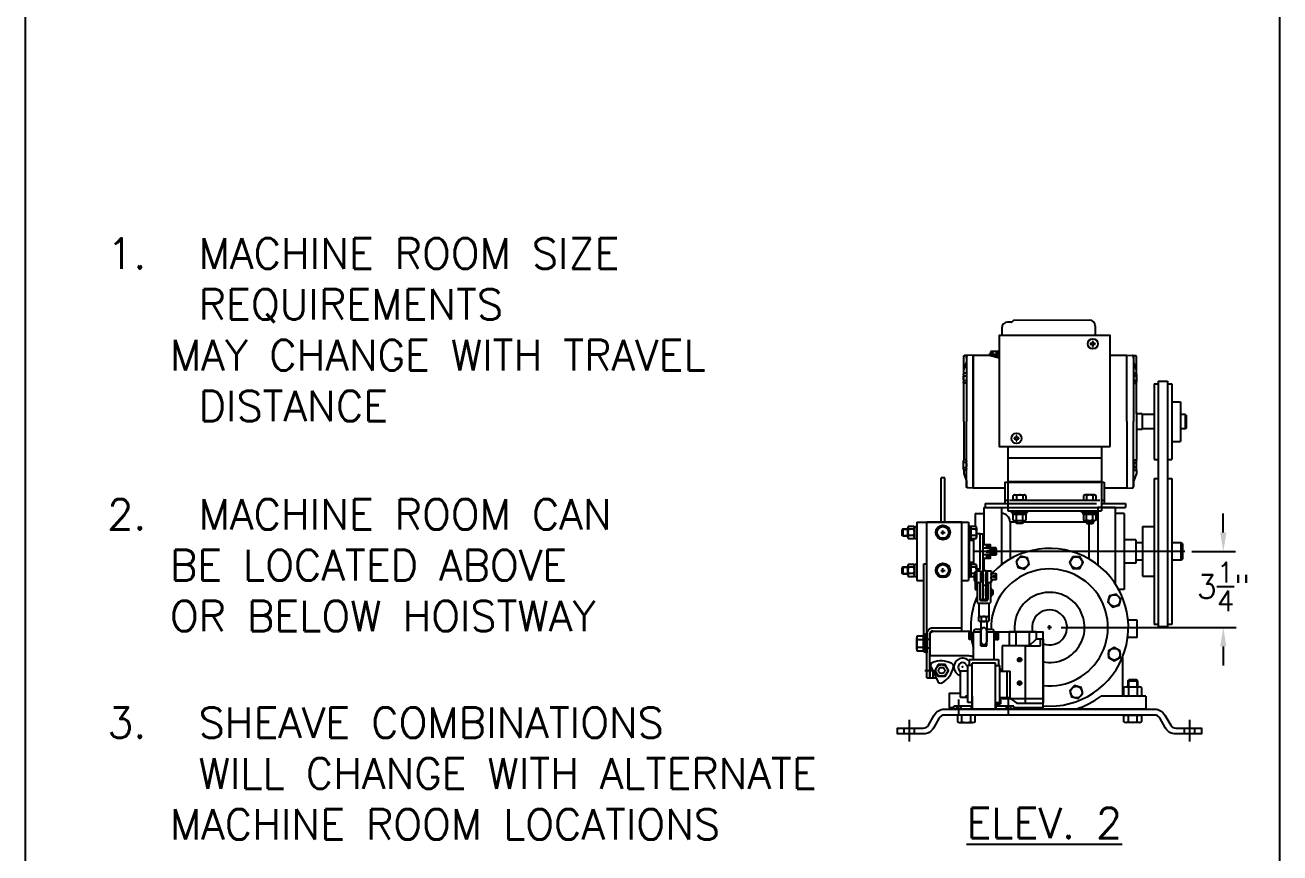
# Model space of a CAD drawing. Header units: inches. Extents: x -93 to 1254, y -1392 to 937.
# Drawn here: x 595.7 to 678, y -1310.8 to -1256.5 of the extents above; entities that cross this region are included whole.
import ezdxf

# ---------------------------------------------------------------- set-up
doc = ezdxf.new("R2010")
doc.units = ezdxf.units.IN
doc.header["$LTSCALE"] = 24
doc.header["$MEASUREMENT"] = 0
for name, pattern in [('AAA00006070$0$HIDDEN2', [0.1875, 0.125, -0.0625]), ('AAA00006397$0$HIDDEN2', [0.1875, 0.125, -0.0625]), ('CENTER', [2, 1.25, -0.25, 0.25, -0.25]), ('HIDDEN', [0.375, 0.25, -0.125]), ('HIDDEN2', [0.1875, 0.125, -0.0625]), ('PHANTOM2', [1.25, 0.625, -0.125, 0.125, -0.125, 0.125, -0.125])]:
    doc.linetypes.add(name, pattern=pattern)
doc.layers.get('0').update_dxf_attribs({"linetype": 'CONTINUOUS'})
for name, color, linetype in [('3-HW', 7, 'CONTINUOUS'), ('BORDER', 5, 'CONTINUOUS'), ('NOTES', 10, 'CONTINUOUS'), ('OBJECT', 1, 'CONTINUOUS'), ('TEXT', 5, 'CONTINUOUS')]:
    doc.layers.add(name, color=color, linetype=linetype)
doc.styles.add('ROMANS', font='romans', dxfattribs={"height": 1.75})
doc.styles.get("Standard").update_dxf_attribs({"font": 'romans.shx'})

# ---------------------------------------------------------------- blocks, each defined once
blk = doc.blocks.new('HEX_NUT_ONE_HALF_INCH_SIDE')
for p, q in [((0, -0.325), (0, 0.325)), ((0.03, 0.216), (0.418, 0.216)), ((0.448, 0.325), (0.448, -0.325)), ((0.03, -0.217), (0.418, -0.217))]:
    blk.add_line(p, q)
for points in [[(0.03, 0.433), (0.418, 0.433)], [(0.418, -0.433), (0.03, -0.433)]]:
    blk.add_lwpolyline(points)
for centre, radius, start, end in [((0.21, 0.325), 0.21, 149.0201, 210.9799), ((0.796, 0), 0.796, 164.2217, 195.7782), ((0.238, 0.325), 0.21, 329.0201, 30.97992), ((-0.348, 0), 0.796, 344.2218, 15.77825), ((0.21, -0.325), 0.21, 149.0201, 210.9799), ((0.238, -0.325), 0.21, 329.0201, 30.97991)]:
    blk.add_arc(centre, radius, start, end)
blk = doc.blocks.new('PHILLIPS_FH_ONE_HALF_INCH_TOP')
for p, q in [((-0.0345, 0.03448), (-0.21201, 0.03448)), ((-0.21201, 0.03448), (-0.21201, -0.03449)), ((-0.0345, 0.212), (-0.0345, 0.03448)), ((0.0345, 0.212), (-0.0345, 0.212)), ((0.0345, 0.03448), (0.0345, 0.212)), ((0.212, 0.03448), (0.0345, 0.03448)), ((0.212, -0.03449), (0.212, 0.03448)), ((-0.21201, -0.03449), (-0.0345, -0.03449)), ((-0.0345, -0.03449), (-0.0345, -0.21201)), ((-0.0345, -0.21201), (0.0345, -0.21201)), ((0.0345, -0.21201), (0.0345, -0.03449)), ((0.0345, -0.03449), (0.212, -0.03449))]:
    blk.add_line(p, q)
blk.add_circle((0, 0), 0.4375)

msp = doc.modelspace()

# ---------------------------------------------------------------- linework, layer by layer
at = {"layer": 'BORDER'}
msp.add_line((677.96139, -1392.25345), (677.96139, -1184.44931), dxfattribs=at)
at = {"layer": 'NOTES'}
msp.add_line((595.65867, -1184.44931), (595.65867, -1371.65193, -7.39296), dxfattribs=at)
at = {"layer": 'OBJECT', "color": 7}
for p, q in [((659.71999, -1276.41258), (659.71999, -1276.90791)), ((660.366, -1276.02942), (660.10315, -1276.02942)), ((660.4933, -1275.91164), (660.38225, -1276.02269)), ((665.46753, -1275.89149), (660.4933, -1275.91164)), ((665.85053, -1276.27449), (665.85053, -1276.90791)), ((659.5468, -1278.31842), (658.86171, -1278.14462)), ((659.53607, -1278.14462), (658.86171, -1278.14462)), ((658.96899, -1277.97909), (658.96899, -1278.14462)), ((658.96899, -1278.14462), (659.52074, -1278.14462)), ((659.45177, -1277.9607), (659.03796, -1277.9607)), ((659.10693, -1277.97909), (659.10693, -1278.14462)), ((659.38281, -1277.97909), (659.38281, -1278.14462)), ((659.52074, -1278.14462), (659.52074, -1277.97909)), ((657.85017, -1278.19526), (657.85017, -1282.55079)), ((657.85017, -1278.19933), (658.03409, -1278.19933)), ((657.85017, -1278.2893), (657.85017, -1278.19933)), ((657.85017, -1282.55079), (657.85017, -1278.2893)), ((658.03409, -1278.19933), (658.85225, -1278.19933)), ((658.86171, -1278.19044), (659.5468, -1278.36424)), ((666.82682, -1278.19933), (667.73874, -1278.19933)), ((667.73874, -1278.19933), (667.92266, -1278.19933)), ((667.92266, -1282.55079), (667.92266, -1278.19526)), ((667.92266, -1278.19526), (668.27838, -1278.20768)), ((667.92266, -1278.2893), (667.92266, -1278.19933)), ((667.92266, -1282.55079), (667.92266, -1278.2893)), ((668.27838, -1278.20768), (668.50667, -1278.21565)), ((668.36712, -1278.29958), (668.36712, -1282.55079)), ((668.36712, -1278.38202), (668.36712, -1278.29958)), ((668.37811, -1278.67322), (668.37267, -1278.65827)), ((668.55104, -1279.14834), (668.37811, -1278.67322)), ((668.55104, -1279.14834), (668.55104, -1278.2616)), ((668.36712, -1279.45705), (668.36712, -1279.95477)), ((668.38705, -1279.3741), (668.54644, -1279.3741)), ((668.54644, -1279.54), (668.38705, -1279.54)), ((668.55104, -1279.38381), (668.55104, -1279.14834)), ((668.56637, -1279.45705), (668.56637, -1279.95477)), ((668.38705, -1279.87182), (668.54644, -1279.87182)), ((668.38705, -1280.03773), (668.54644, -1280.03773)), ((668.55104, -1282.032), (668.55104, -1280.02801)), ((669.71538, -1280.06026), (669.71538, -1285.04133)), ((669.71538, -1280.06026), (669.98485, -1280.06026)), ((669.98485, -1279.90699), (669.98485, -1296.00581)), ((669.98485, -1279.90699), (670.59538, -1279.90699)), ((670.59538, -1279.90699), (670.59538, -1296.00581)), ((670.59538, -1280.06026), (670.86486, -1280.06026)), ((670.86486, -1280.06026), (670.86486, -1285.04133)), ((670.86486, -1281.25763), (671.43959, -1281.25763)), ((671.43959, -1281.25763), (671.43959, -1283.84396)), ((668.55104, -1282.032), (668.55104, -1282.55079)), ((669.71538, -1282.07184), (668.93406, -1282.07184)), ((668.93435, -1282.03889), (668.93435, -1283.06269)), ((671.74674, -1282.07184), (671.43959, -1282.07184)), ((671.80805, -1282.13315), (671.74674, -1282.07184)), ((671.74674, -1282.07184), (671.74674, -1283.02974)), ((671.80805, -1282.13315), (671.80805, -1282.96844)), ((657.85017, -1286.90633), (657.85017, -1282.55079)), ((657.85017, -1282.55079), (657.85017, -1286.81229)), ((667.92266, -1282.55079), (667.92266, -1286.90633)), ((667.92266, -1282.55079), (667.92266, -1286.81229)), ((668.36712, -1286.802), (668.36712, -1282.55079)), ((668.55104, -1282.55079), (668.55104, -1285.07357)), ((669.71538, -1283.02974), (668.93406, -1283.02974)), ((671.74674, -1283.02974), (671.43959, -1283.02974)), ((671.80805, -1282.96844), (671.74674, -1283.02974)), ((670.86486, -1283.84396), (671.43959, -1283.84396)), ((660.12154, -1284.18794), (660.12154, -1288.40087)), ((666.25209, -1284.18794), (666.25209, -1288.40087)), ((668.36712, -1285.64454), (668.36712, -1285.14681)), ((668.38705, -1285.06386), (668.54644, -1285.06386)), ((668.38705, -1285.22977), (668.54644, -1285.22977)), ((668.54644, -1285.56158), (668.38705, -1285.56158)), ((668.56637, -1285.64454), (668.56637, -1285.14681)), ((669.71538, -1285.04133), (669.98485, -1285.04133)), ((670.59538, -1285.04133), (670.86486, -1285.04133)), ((655.75084, -1289.14726), (655.75084, -1286.22567)), ((655.98993, -1286.22567), (655.75084, -1286.22567)), ((655.98993, -1289.14726), (655.98993, -1286.22567)), ((668.55104, -1285.95325), (668.36712, -1286.45855)), ((668.55104, -1285.95325), (668.36712, -1286.45855)), ((668.38705, -1285.72749), (668.54644, -1285.72749)), ((668.55104, -1285.71777), (668.55104, -1285.95325)), ((669.71538, -1286.27357), (669.71538, -1295.85255)), ((669.71538, -1286.27357), (669.98485, -1286.27357)), ((670.59538, -1286.27357), (670.86486, -1286.27357)), ((670.86486, -1286.27357), (670.86486, -1295.85255)), ((657.85017, -1286.81229), (657.85017, -1286.90226)), ((657.85017, -1286.90226), (659.92229, -1286.90226)), ((659.92229, -1286.52405), (660.12154, -1286.52405)), ((659.92229, -1286.52405), (659.92229, -1287.91502)), ((666.25209, -1286.52405), (666.436, -1286.52405)), ((666.436, -1286.52405), (666.436, -1287.91502)), ((666.436, -1286.90226), (667.92266, -1286.90226)), ((667.92266, -1286.81229), (667.92266, -1286.90226)), ((667.92266, -1286.90633), (668.27838, -1286.89391)), ((668.36712, -1286.45855), (668.36712, -1286.802)), ((658.63679, -1287.91502), (660.12154, -1287.91502)), ((658.63679, -1287.91502), (658.63679, -1288.18936)), ((659.92229, -1287.70888), (660.12154, -1287.70888)), ((666.25209, -1287.70888), (666.436, -1287.70888)), ((666.25209, -1287.91502), (667.83262, -1287.91502)), ((667.83262, -1287.91502), (667.83262, -1288.18936)), ((657.96627, -1288.57252), (657.96627, -1289.40302)), ((657.96627, -1288.57252), (658.54101, -1288.57252)), ((658.54101, -1288.18936), (659.69048, -1288.18936)), ((658.54101, -1288.18936), (658.54101, -1290.62062)), ((658.63679, -1288.18936), (660.12154, -1288.18936)), ((659.69048, -1288.18936), (659.69048, -1291.94975)), ((660.12154, -1288.40087), (666.25209, -1288.40087)), ((660.36292, -1288.51582), (660.36292, -1288.40087)), ((660.36292, -1288.51582), (661.41279, -1288.51582)), ((660.45351, -1288.62074), (660.45351, -1288.51582)), ((660.45351, -1288.62074), (661.3222, -1288.62074)), ((661.3222, -1288.62074), (661.3222, -1288.51582)), ((661.41279, -1288.51582), (661.41279, -1288.40087)), ((664.96084, -1288.51582), (664.96084, -1288.40087)), ((666.0107, -1288.51582), (664.96084, -1288.51582)), ((665.05142, -1288.62074), (665.05142, -1288.51582)), ((665.92011, -1288.62074), (665.05142, -1288.62074)), ((665.92011, -1288.62074), (665.92011, -1288.51582)), ((666.0107, -1288.51582), (666.0107, -1288.40087)), ((666.01261, -1288.18936), (666.01261, -1291.94975)), ((667.16209, -1288.18936), (666.01261, -1288.18936)), ((666.25209, -1288.18936), (667.83262, -1288.18936)), ((667.16209, -1288.18936), (667.16209, -1293.18484)), ((667.73683, -1288.57252), (667.16209, -1288.57252)), ((667.73683, -1288.57252), (667.73683, -1293.55359)), ((653.24, -1289.57832), (653.19211, -1289.62621)), ((653.19211, -1290.00937), (653.19211, -1289.62621)), ((653.24, -1289.57832), (653.56121, -1289.57832)), ((653.24, -1289.57832), (653.24, -1290.05727)), ((653.56121, -1290.12887), (653.56121, -1289.50671)), ((653.96162, -1289.61041), (653.58996, -1289.61041)), ((653.99035, -1290.21691), (653.99035, -1289.41867)), ((653.99035, -1289.41867), (654.15766, -1289.41867)), ((653.99035, -1289.50671), (653.99035, -1290.12887)), ((654.15766, -1289.14726), (654.15766, -1292.97886)), ((654.15766, -1289.14726), (657.54479, -1289.14726)), ((654.8052, -1299.34888), (654.8052, -1289.14726)), ((657.10416, -1289.14726), (654.8052, -1289.14726)), ((655.85889, -1289.95573), (655.85889, -1289.67985)), ((655.85889, -1289.95573), (655.85889, -1289.67985)), ((657.10416, -1296.2836), (657.10416, -1289.14726)), ((657.54479, -1289.14726), (657.54479, -1292.97886)), ((657.54479, -1289.33884), (657.57238, -1289.33884)), ((657.54479, -1289.41867), (657.7121, -1289.41867)), ((657.57238, -1289.33884), (657.57238, -1292.78728)), ((657.7121, -1290.21691), (657.7121, -1289.41867)), ((658.02725, -1289.61041), (657.7121, -1289.61041)), ((658.06077, -1289.50672), (658.06077, -1290.12887)), ((660.26522, -1289.14726), (660.26522, -1291.56448)), ((660.64838, -1289.14726), (660.26522, -1289.14726)), ((660.64838, -1289.19363), (660.64838, -1289.04988)), ((660.64838, -1289.19363), (660.69628, -1289.24152)), ((660.64838, -1289.19363), (661.12733, -1289.19363)), ((661.07944, -1289.24152), (660.69628, -1289.24152)), ((661.12733, -1289.19363), (661.07944, -1289.24152)), ((661.12733, -1289.04988), (661.12733, -1289.19363)), ((665.24629, -1289.14726), (661.12733, -1289.14726)), ((665.24629, -1289.04988), (665.24629, -1289.19363)), ((665.24629, -1289.19363), (665.29419, -1289.24152)), ((665.72524, -1289.19363), (665.24629, -1289.19363)), ((665.29419, -1289.24152), (665.67735, -1289.24152)), ((665.43787, -1289.24152), (665.43787, -1291.56448)), ((665.72524, -1289.19363), (665.67735, -1289.24152)), ((665.72524, -1289.19363), (665.72524, -1289.04988)), ((668.94906, -1289.43463), (668.94906, -1292.69149)), ((668.94906, -1289.43463), (669.71538, -1289.43463)), ((653.24, -1290.05727), (653.19211, -1290.00937)), ((653.56121, -1290.05727), (653.24, -1290.05727)), ((653.96162, -1290.02518), (653.58995, -1290.02518)), ((653.99035, -1290.21691), (654.15766, -1290.21691)), ((655.72095, -1289.81779), (655.99683, -1289.81779)), ((655.72095, -1289.81779), (655.99683, -1289.81779)), ((657.54479, -1290.21691), (657.7121, -1290.21691)), ((657.87048, -1290.34464), (657.57238, -1290.34464)), ((658.02725, -1290.02518), (657.7121, -1290.02518)), ((657.87048, -1290.23256), (657.87048, -1291.89356)), ((658.31111, -1289.91358), (658.47127, -1289.91358)), ((658.47127, -1289.91358), (658.47127, -1294.23562)), ((668.50315, -1290.29674), (667.73683, -1290.29674)), ((668.50315, -1290.29674), (668.50315, -1291.82938)), ((668.94906, -1290.48832), (668.50315, -1290.48832)), ((671.49179, -1290.48832), (670.86486, -1290.48832)), ((671.49179, -1290.48832), (671.56842, -1290.56495)), ((671.49179, -1291.6378), (671.49179, -1290.48832)), ((658.97416, -1290.84184), (658.47127, -1290.84184)), ((658.97416, -1291.28428), (658.47127, -1291.28428)), ((658.77473, -1291.13203), (658.77473, -1290.99409)), ((658.8207, -1291.13203), (658.8207, -1290.99409)), ((658.86668, -1291.13203), (658.86668, -1290.99409)), ((658.91266, -1291.13203), (658.91266, -1290.99409)), ((658.95864, -1291.13203), (658.95864, -1290.99409)), ((659.32647, -1290.82359), (658.97416, -1290.82359)), ((659.32647, -1291.30253), (658.97416, -1291.30253)), ((659.00462, -1291.25655), (659.00462, -1290.86956)), ((659.0506, -1291.30253), (659.0506, -1290.82359)), ((659.09658, -1291.25655), (659.09658, -1290.86956)), ((659.14256, -1291.30253), (659.14256, -1290.82359)), ((659.18854, -1291.25655), (659.18854, -1290.86956)), ((659.23451, -1291.30253), (659.23451, -1290.82359)), ((659.28049, -1291.25655), (659.28049, -1290.86956)), ((659.32647, -1291.30253), (659.32647, -1290.82359)), ((659.37245, -1290.86956), (659.32647, -1290.82359)), ((659.37245, -1291.25655), (659.32647, -1291.30253)), ((659.37245, -1291.25655), (659.37245, -1290.86956)), ((671.56842, -1290.56495), (671.56842, -1291.56117)), ((653.24, -1292.06885), (653.19211, -1292.11675)), ((653.19211, -1292.49991), (653.19211, -1292.11675)), ((653.24, -1292.06885), (653.56121, -1292.06885)), ((653.24, -1292.06885), (653.24, -1292.5478)), ((653.56121, -1292.6194), (653.56121, -1291.99725)), ((653.96162, -1292.10094), (653.58996, -1292.10094)), ((653.99035, -1292.70745), (653.99035, -1291.9092)), ((653.99035, -1291.9092), (654.15766, -1291.9092)), ((653.99035, -1291.99725), (653.99035, -1292.6194)), ((654.61362, -1291.87727), (654.8052, -1291.87727)), ((654.61362, -1296.60009), (654.61362, -1291.87727)), ((657.54479, -1291.9092), (657.7121, -1291.9092)), ((657.87048, -1291.78148), (657.57238, -1291.78148)), ((657.7121, -1292.70745), (657.7121, -1291.9092)), ((658.02725, -1292.10094), (657.7121, -1292.10094)), ((658.06077, -1291.99725), (658.06077, -1292.6194)), ((658.54101, -1291.50549), (658.54101, -1292.30833)), ((668.50315, -1291.82938), (667.73683, -1291.82938)), ((668.94906, -1291.6378), (668.50315, -1291.6378)), ((671.49179, -1291.6378), (670.86486, -1291.6378)), ((671.49179, -1291.6378), (671.56842, -1291.56117)), ((653.24, -1292.5478), (653.19211, -1292.49991)), ((653.56121, -1292.5478), (653.24, -1292.5478)), ((653.96162, -1292.51571), (653.58995, -1292.51571)), ((653.99035, -1292.70745), (654.15766, -1292.70745)), ((655.72095, -1292.30833), (655.99683, -1292.30833)), ((655.85889, -1292.44626), (655.85889, -1292.17039)), ((657.54479, -1292.70745), (657.7121, -1292.70745)), ((657.54479, -1292.78728), (657.57238, -1292.78728)), ((657.91178, -1292.51571), (657.7121, -1292.51571)), ((658.06505, -1292.3318), (658.32847, -1292.3318)), ((658.06505, -1292.3318), (658.06505, -1293.09811)), ((658.32847, -1292.3318), (658.32847, -1293.09811)), ((658.68277, -1293.03614), (658.68277, -1292.53841)), ((658.70576, -1292.95318), (658.75952, -1292.95318)), ((658.75952, -1292.3318), (658.75952, -1293.09811)), ((658.75952, -1292.3318), (659.02294, -1292.3318)), ((659.02294, -1292.3318), (659.02294, -1293.09811)), ((659.02608, -1292.53841), (659.02608, -1293.03614)), ((659.08413, -1292.90653), (659.08413, -1292.97886)), ((659.08413, -1292.97886), (659.13777, -1292.92521)), ((659.13777, -1292.90653), (659.13777, -1292.92521)), ((659.33714, -1292.52337), (659.33714, -1292.90653)), ((668.94906, -1292.69149), (669.71538, -1292.69149)), ((654.15766, -1292.97886), (654.61362, -1292.97886)), ((657.10416, -1292.97886), (657.54479, -1292.97886)), ((657.96627, -1293.00232), (657.96627, -1293.55359)), ((657.96627, -1293.55359), (658.10404, -1293.55359)), ((658.06505, -1293.09811), (658.32847, -1293.09811)), ((658.10404, -1293.09811), (658.10404, -1294.40485)), ((658.28947, -1293.09811), (658.28947, -1294.22163)), ((658.47127, -1293.26622), (658.68277, -1293.26622)), ((658.68277, -1293.99404), (658.68277, -1293.49631)), ((658.70576, -1293.57927), (658.79852, -1293.57927)), ((658.75952, -1293.09811), (659.02294, -1293.09811)), ((658.79852, -1293.09811), (658.79852, -1294.22163)), ((658.98395, -1293.09811), (658.98395, -1294.40485)), ((658.98395, -1293.57927), (659.0031, -1293.57927)), ((659.02608, -1292.97886), (659.08413, -1292.97886)), ((659.02608, -1293.49631), (659.02608, -1293.99404)), ((659.02608, -1293.55359), (659.08413, -1293.55359)), ((659.08413, -1293.55359), (659.13777, -1293.60724)), ((659.08413, -1293.55359), (659.08413, -1293.93675)), ((659.13777, -1293.60724), (659.13777, -1293.88311)), ((667.73683, -1293.55359), (667.38515, -1293.55359)), ((658.15768, -1294.45849), (658.93031, -1294.45849)), ((658.20873, -1294.45849), (658.20873, -1295.32043)), ((658.47127, -1294.23562), (658.31111, -1294.23562)), ((658.34311, -1294.27527), (658.74488, -1294.27527)), ((658.70576, -1293.91108), (658.79852, -1293.91108)), ((658.87926, -1294.45849), (658.87926, -1295.32043)), ((658.98395, -1293.91108), (659.00309, -1293.91108)), ((659.02608, -1293.93675), (659.08413, -1293.93675)), ((659.08413, -1293.93675), (659.13777, -1293.88311)), ((658.20873, -1295.32043), (658.87926, -1295.32043)), ((658.06206, -1296.15908), (658.33745, -1296.15908)), ((658.33745, -1297.25491), (658.33745, -1296.15908)), ((658.35242, -1295.65321), (658.35242, -1296.98303)), ((658.73558, -1295.65321), (658.73558, -1296.98303)), ((658.74456, -1297.25491), (658.74456, -1296.15908)), ((658.74456, -1296.15908), (659.01995, -1296.15908)), ((662.98948, -1296.04413), (662.71361, -1296.04413)), ((662.85155, -1296.18207), (662.85155, -1295.90619)), ((668.59894, -1295.56518), (668.00198, -1295.56518)), ((668.59894, -1296.71466), (668.59894, -1295.56518)), ((669.98485, -1295.85255), (669.71538, -1295.85255)), ((670.59538, -1296.00581), (669.98485, -1296.00581)), ((670.86486, -1295.85255), (670.59538, -1295.85255)), ((654.13774, -1297.47111), (654.13774, -1296.72452)), ((654.17797, -1296.84896), (654.55615, -1296.84896)), ((654.55615, -1297.17046), (654.70941, -1297.00955)), ((654.55615, -1297.24813), (654.70941, -1297.08722)), ((654.79064, -1296.81045), (654.99678, -1296.81045)), ((654.79064, -1296.81045), (654.99678, -1296.81045)), ((654.99678, -1296.47518), (655.18836, -1296.2836)), ((654.99678, -1299.34888), (654.99678, -1296.42729)), ((654.99678, -1296.47518), (654.99678, -1297.91203)), ((655.18836, -1296.2836), (657.68444, -1296.2836)), ((655.18836, -1296.2836), (657.10416, -1296.2836)), ((657.61059, -1296.38897), (657.61059, -1296.84876)), ((657.72186, -1296.38897), (657.72186, -1296.84876)), ((657.78633, -1296.38897), (657.78633, -1296.84876)), ((657.87048, -1298.15151), (657.87048, -1296.35066)), ((659.21153, -1298.15151), (659.21153, -1296.35066)), ((659.30166, -1296.38897), (659.30166, -1296.84876)), ((659.36613, -1296.38897), (659.36613, -1296.84876)), ((659.4774, -1296.38897), (659.4774, -1296.84876)), ((660.19457, -1296.34223), (660.19457, -1297.24648)), ((661.9643, -1296.34223), (660.19457, -1296.34223)), ((660.637, -1296.34223), (660.637, -1297.24648)), ((661.52187, -1296.34223), (661.52187, -1297.24648)), ((661.52187, -1297.24648), (661.9643, -1296.82118)), ((661.9643, -1296.34223), (661.9643, -1296.82118)), ((662.44348, -1296.82118), (661.9643, -1296.82118)), ((662.26215, -1297.24648), (662.26215, -1296.82118)), ((662.44348, -1296.82118), (662.44348, -1301.01294)), ((668.59894, -1296.71466), (667.98055, -1296.71466)), ((654.17797, -1297.34668), (654.55615, -1297.34668)), ((654.61362, -1297.62466), (654.61362, -1297.59554)), ((654.61362, -1297.62466), (654.70941, -1297.62466)), ((654.79064, -1297.38519), (654.99678, -1297.38519)), ((654.79064, -1297.38519), (654.99678, -1297.38519)), ((657.55272, -1297.91203), (654.99678, -1297.91203)), ((658.33745, -1297.25491), (658.74456, -1297.25491)), ((659.73838, -1297.24648), (659.73838, -1298.91782)), ((661.52187, -1297.24648), (659.73838, -1297.24648)), ((661.25657, -1297.24648), (661.25657, -1301.01294)), ((661.25657, -1297.24648), (662.26215, -1297.24648)), ((657.39192, -1298.48662), (657.48732, -1298.63599)), ((657.77469, -1298.53466), (657.48732, -1298.53466)), ((657.48732, -1300.9773), (657.48732, -1298.53466)), ((657.58311, -1298.15151), (657.58311, -1298.53466)), ((657.58311, -1298.15151), (659.4989, -1298.15151)), ((657.77469, -1301.40836), (657.77469, -1298.38906)), ((659.30732, -1298.38906), (657.77469, -1298.38906)), ((659.30732, -1301.40836), (659.30732, -1298.38906)), ((659.30732, -1298.53466), (659.59469, -1298.53466)), ((659.4989, -1298.15151), (659.4989, -1298.53466)), ((659.59469, -1300.9773), (659.59469, -1298.53466)), ((660.74992, -1298.16607), (661.02579, -1298.16607)), ((660.88786, -1298.304), (660.88786, -1298.02813)), ((667.63365, -1298.01587), (667.63365, -1300.54625)), ((654.66399, -1298.86993), (655.12942, -1298.86993)), ((654.8052, -1299.34888), (654.99678, -1299.34888)), ((656.88569, -1298.75474), (657.00837, -1299.04029)), ((657.00837, -1300.64204), (657.00837, -1298.91782)), ((657.48732, -1298.91782), (657.00837, -1298.91782)), ((659.64259, -1298.86245), (659.59469, -1298.86245)), ((659.59469, -1298.91782), (660.26522, -1298.91782)), ((659.64259, -1298.80977), (659.64259, -1298.91782)), ((659.73838, -1298.80977), (659.64259, -1298.80977)), ((660.07364, -1300.64204), (660.07364, -1298.91782)), ((660.26522, -1300.64204), (660.26522, -1298.91782)), ((667.9763, -1299.55962), (668.04335, -1299.49256)), ((667.9763, -1299.55962), (668.64683, -1299.55962)), ((667.9763, -1299.55962), (667.9763, -1299.94546)), ((668.57978, -1299.49256), (668.04335, -1299.49256)), ((668.64683, -1299.55962), (668.57978, -1299.49256)), ((668.64683, -1299.94546), (668.64683, -1299.55962)), ((660.74992, -1299.6987), (661.02579, -1299.6987)), ((660.88786, -1299.83664), (660.88786, -1299.56077)), ((656.91258, -1301.82397), (656.91258, -1300.77852)), ((657.48732, -1300.64204), (657.00837, -1300.64204)), ((657.77469, -1300.9773), (657.48732, -1300.9773)), ((659.30732, -1300.9773), (659.59469, -1300.9773)), ((659.30732, -1301.06083), (659.64259, -1301.06083)), ((659.59469, -1300.64204), (660.26522, -1300.64204)), ((659.64259, -1300.64204), (659.64259, -1301.06083)), ((659.73838, -1300.64204), (659.73838, -1300.72557)), ((662.44348, -1300.72557), (659.73838, -1300.72557)), ((660.16943, -1301.82397), (660.16943, -1300.77852)), ((660.31312, -1300.72557), (660.69628, -1301.01294)), ((660.69628, -1301.01294), (662.44348, -1301.01294)), ((669.17367, -1300.54625), (666.23958, -1300.54625)), ((669.17367, -1300.54625), (669.17367, -1301.40836)), ((656.52942, -1301.32713), (656.52942, -1301.40836)), ((669.17367, -1301.40836), (656.52942, -1301.40836)), ((657.77469, -1301.21678), (656.57731, -1301.21678)), ((656.57731, -1301.40836), (656.57731, -1301.21678)), ((660.5047, -1301.40836), (656.57731, -1301.40836)), ((656.76889, -1301.40836), (656.76889, -1301.21678)), ((657.05626, -1301.40836), (657.05626, -1301.21678)), ((657.10119, -1302.23273), (657.10119, -1301.79152)), ((657.68187, -1302.23273), (657.68187, -1301.79152)), ((657.72679, -1301.40836), (657.72679, -1301.21678)), ((660.5047, -1301.21678), (659.30732, -1301.21678)), ((659.35522, -1301.40836), (659.35522, -1301.21678)), ((660.02575, -1301.40836), (660.02575, -1301.21678)), ((660.31312, -1301.40836), (660.31312, -1301.21678)), ((660.5047, -1301.40836), (660.5047, -1301.21678)), ((668.02123, -1302.23273), (668.02123, -1301.79152)), ((668.60191, -1302.23273), (668.60191, -1301.79152)), ((653.65572, -1303.52638), (653.65572, -1302.1019)), ((656.95602, -1302.27966), (657.82704, -1302.27966)), ((668.74707, -1302.27966), (667.87606, -1302.27966)), ((672.04737, -1303.52638), (672.04737, -1302.1019))]:
    msp.add_line(p, q, dxfattribs=at)
at = {"layer": 'OBJECT', "color": 7, "linetype": 'Continuous'}
for p, q in [((658.86171, -1278.19044), (658.86171, -1278.14462)), ((668.93435, -1282.03889), (668.55886, -1282.03889)), ((668.93435, -1283.06269), (668.55886, -1283.06269))]:
    msp.add_line(p, q, dxfattribs=at)
at = {"layer": 'OBJECT', "color": 7, "extrusion": (0, 0, -1)}
for p, q in [((657.22179, -1279.14834), (657.22179, -1278.2616)), ((657.22179, -1279.14834), (657.39472, -1278.67322)), ((657.49445, -1278.20768), (657.26616, -1278.21565)), ((657.39472, -1278.67322), (657.40016, -1278.65827)), ((657.4057, -1278.29958), (657.4057, -1282.55079)), ((657.4057, -1278.38202), (657.4057, -1278.29958)), ((657.85017, -1278.19526), (657.49445, -1278.20768)), ((657.20646, -1279.45705), (657.20646, -1279.95477)), ((657.22179, -1279.38381), (657.22179, -1279.14834)), ((657.38578, -1279.3741), (657.22639, -1279.3741)), ((657.22639, -1279.54), (657.38578, -1279.54)), ((657.4057, -1279.45705), (657.4057, -1279.95477)), ((657.22179, -1282.55079), (657.22179, -1280.02801)), ((657.38578, -1279.87182), (657.22639, -1279.87182)), ((657.38578, -1280.03773), (657.22639, -1280.03773)), ((657.22179, -1282.55079), (657.22179, -1285.07357)), ((657.4057, -1286.802), (657.4057, -1282.55079)), ((657.20646, -1285.64454), (657.20646, -1285.14681)), ((657.38578, -1285.06386), (657.22639, -1285.06386)), ((657.38578, -1285.22977), (657.22639, -1285.22977)), ((657.22639, -1285.56158), (657.38578, -1285.56158)), ((657.4057, -1285.64454), (657.4057, -1285.14681)), ((657.22179, -1285.71777), (657.22179, -1285.95325)), ((657.22179, -1285.95325), (657.4057, -1286.45855)), ((657.22179, -1285.95325), (657.4057, -1286.45855)), ((657.38578, -1285.72749), (657.22639, -1285.72749)), ((657.4057, -1286.45855), (657.4057, -1286.802)), ((657.85017, -1286.90633), (657.49445, -1286.89391))]:
    msp.add_line(p, q, dxfattribs=at)
at = {"layer": 'OBJECT', "color": 7, "linetype": 'PHANTOM2'}
for p, q in [((660.12154, -1284.92373), (666.25209, -1284.92373)), ((660.12154, -1286.47988), (666.25209, -1286.47988))]:
    msp.add_line(p, q, dxfattribs=at)
at = {"layer": 'OBJECT', "color": 7, "linetype": 'AAA00006070$0$HIDDEN2', "extrusion": (0, 0, -1)}
msp.add_line((657.4057, -1286.45855), (657.4057, -1286.802), dxfattribs=at)
at = {"layer": 'OBJECT', "color": 7, "linetype": 'HIDDEN'}
for p, q in [((660.20673, -1286.52405), (666.16745, -1286.52405)), ((659.92229, -1287.91502), (666.436, -1287.91502)), ((660.22182, -1287.70888), (666.15236, -1287.70888)), ((660.12154, -1288.18936), (666.25209, -1288.18936)), ((653.56121, -1289.62621), (653.24, -1289.62621)), ((660.69628, -1289.04988), (660.69628, -1289.19363)), ((661.07944, -1289.19363), (661.07944, -1289.04988)), ((665.29419, -1289.19363), (665.29419, -1289.04988)), ((665.67735, -1289.04988), (665.67735, -1289.19363)), ((653.24, -1290.00937), (653.56121, -1290.00937)), ((653.56121, -1292.11675), (653.24, -1292.11675)), ((653.24, -1292.49991), (653.56121, -1292.49991)), ((668.04335, -1299.94546), (668.04335, -1299.55962)), ((668.57978, -1299.55962), (668.57978, -1299.94546)), ((653.32046, -1303.03679), (653.32046, -1302.65363)), ((653.99099, -1303.03679), (653.99099, -1302.65363)), ((671.7121, -1303.03679), (671.7121, -1302.65363)), ((672.38263, -1303.03679), (672.38263, -1302.65363))]:
    msp.add_line(p, q, dxfattribs=at)
at = {"layer": 'OBJECT', "color": 7, "linetype": 'AAA00006397$0$HIDDEN2'}
msp.add_line((668.36712, -1286.45855), (668.36712, -1286.802), dxfattribs=at)
at = {"layer": 'OBJECT', "color": 7, "linetype": 'HIDDEN2'}
for p, q in [((660.57678, -1287.36021), (661.19893, -1287.36021)), ((660.68047, -1287.39373), (660.68047, -1287.70888)), ((661.09524, -1287.39373), (661.09524, -1287.70888)), ((665.79684, -1287.36021), (665.17469, -1287.36021)), ((665.27838, -1287.39373), (665.27838, -1287.70888)), ((665.69315, -1287.39373), (665.69315, -1287.70888)), ((657.10416, -1296.09202), (655.18836, -1296.09202)), ((657.87048, -1296.3315), (658.33745, -1296.3315)), ((658.74456, -1296.3315), (659.21153, -1296.3315)), ((655.20292, -1298.9085), (655.20292, -1299.34888)), ((657.77469, -1300.54625), (657.77469, -1301.40836))]:
    msp.add_line(p, q, dxfattribs=at)
at = {"layer": 'OBJECT', "color": 7}
for points in [[(666.82682, -1284.18794), (666.82682, -1276.90791), (659.5468, -1276.90791), (659.5468, -1284.18794)], [(655.63767, -1289.43463), (655.41646, -1289.81779), (655.63767, -1290.20095), (656.08011, -1290.20095), (656.30132, -1289.81779), (656.08011, -1289.43463)], [(658.74044, -1290.99409), (658.97416, -1290.99409), (658.97416, -1290.76572), (658.74044, -1290.76572), (658.74044, -1290.69675), (658.97416, -1290.69675), (658.97416, -1290.62062), (658.47127, -1290.62062), (658.47127, -1291.50549), (658.97416, -1291.50549), (658.97416, -1291.42937), (658.74044, -1291.42937), (658.74044, -1291.3604), (658.97416, -1291.3604), (658.97416, -1291.13203), (658.74044, -1291.13203)], [(655.63767, -1291.92517), (655.41646, -1292.30833), (655.63767, -1292.69149), (656.08011, -1292.69149), (656.30132, -1292.30833), (656.08011, -1291.92517)], [(660.66464, -1291.6817), (660.77915, -1292.10906), (661.20651, -1292.22357), (661.51936, -1291.91072), (661.40485, -1291.48337), (660.97749, -1291.36885)], [(664.38987, -1291.41305), (664.16866, -1291.79621), (664.38987, -1292.17937), (664.83231, -1292.17937), (665.05353, -1291.79621), (664.83231, -1291.41305)], [(658.47127, -1292.30833), (658.68277, -1292.30833), (658.68277, -1294.22412), (658.47127, -1294.22412)], [(667.21397, -1293.85723), (666.78661, -1293.97174), (666.6721, -1294.3991), (666.98495, -1294.71194), (667.41231, -1294.59743), (667.52682, -1294.17007)], [(654.70941, -1297.59554), (654.70941, -1296.60009), (654.55615, -1296.60009), (654.55615, -1297.59554)], [(654.70941, -1297.72045), (654.70941, -1296.47518), (654.8052, -1296.47518), (654.8052, -1297.72045)], [(667.48262, -1297.58246), (667.09946, -1297.36124), (666.7163, -1297.58246), (666.7163, -1298.02489), (667.09946, -1298.24611), (667.48262, -1298.02489)], [(655.55644, -1298.48677), (655.33523, -1298.86993), (655.55644, -1299.25309), (655.99888, -1299.25309), (656.22009, -1298.86993), (655.99888, -1298.48677)], [(665.03845, -1300.40656), (664.92394, -1299.9792), (664.49658, -1299.86469), (664.18373, -1300.17753), (664.29824, -1300.60489), (664.7256, -1300.7194)]]:
    msp.add_lwpolyline(points, close=True, dxfattribs=at)
at = {"layer": 'OBJECT', "color": 7, "linetype": 'HIDDEN2'}
for points in [[(661.30263, -1287.39373), (661.30263, -1287.70888), (660.47309, -1287.70888), (660.47309, -1287.39373)], [(665.071, -1287.39373), (665.071, -1287.70888), (665.90054, -1287.70888), (665.90054, -1287.39373)]]:
    msp.add_lwpolyline(points, dxfattribs=at)
at = {"layer": 'OBJECT', "color": 7}
for points in [[(653.58995, -1289.40302), (653.96162, -1289.40302)], [(658.02725, -1290.23256), (657.7121, -1290.23256), (657.7121, -1289.40302), (658.02725, -1289.40302)], [(653.96162, -1290.23256), (653.58995, -1290.23256)], [(658.06077, -1292.21254), (658.31111, -1292.21254), (658.31111, -1289.91358), (658.06077, -1289.91358)], [(653.58995, -1291.89356), (653.96162, -1291.89356)], [(657.91178, -1292.72309), (657.7121, -1292.72309), (657.7121, -1291.89356), (658.02725, -1291.89356)], [(653.96162, -1292.72309), (653.58995, -1292.72309)], [(658.47127, -1292.52337), (658.32847, -1292.52337)], [(658.32847, -1292.90653), (658.47127, -1292.90653)], [(658.75952, -1292.52337), (658.68277, -1292.52337)], [(658.68277, -1292.90653), (658.75952, -1292.90653)], [(658.70576, -1292.45546), (658.75952, -1292.45546)], [(659.02294, -1292.90653), (659.33714, -1292.90653), (659.36779, -1292.87588), (659.36779, -1292.55403), (659.33714, -1292.52337), (659.02294, -1292.52337)], [(658.79852, -1293.11909), (658.70576, -1293.11909)], [(658.70576, -1293.41336), (658.79852, -1293.41336)], [(659.0031, -1293.11909), (658.98395, -1293.11909)], [(658.98395, -1293.41336), (659.0031, -1293.41336)], [(658.79852, -1294.07699), (658.70576, -1294.07699)], [(659.0031, -1294.07699), (658.98395, -1294.07699)], [(654.17797, -1296.60009), (654.55615, -1296.60009), (654.55615, -1297.59554), (654.17797, -1297.59554)], [(657.72186, -1296.84876), (657.61059, -1296.84876), (657.57993, -1296.81811), (657.57993, -1296.41963), (657.61059, -1296.38897), (657.72186, -1296.38897)], [(657.72186, -1296.41963), (657.78633, -1296.41963)], [(657.78633, -1296.81811), (657.72186, -1296.81811)], [(657.78633, -1296.38897), (657.87646, -1296.38897)], [(657.87646, -1296.84876), (657.78633, -1296.84876)], [(659.21148, -1296.34606), (662.42049, -1296.34606), (662.42049, -1301.32713), (660.5047, -1301.32713)], [(659.30166, -1296.38897), (659.21153, -1296.38897)], [(659.21153, -1296.84876), (659.30166, -1296.84876)], [(659.36613, -1296.41963), (659.30166, -1296.41963)], [(659.30166, -1296.81811), (659.36613, -1296.81811)], [(659.36613, -1296.84876), (659.4774, -1296.84876), (659.50806, -1296.81811), (659.50806, -1296.41963), (659.4774, -1296.38897), (659.36613, -1296.38897)], [(655.09652, -1298.39098), (654.99678, -1298.39098), (654.99678, -1299.34888), (655.41025, -1299.34888)], [(656.57731, -1301.32713), (656.28994, -1301.32713), (656.28994, -1300.35467), (657.00837, -1300.35467)], [(657.97221, -1302.23273), (657.97221, -1301.79152), (656.81085, -1301.79152), (656.81085, -1302.23273)], [(667.73089, -1302.23273), (667.73089, -1301.79152), (668.89224, -1301.79152), (668.89224, -1302.23273)]]:
    msp.add_lwpolyline(points, dxfattribs=at)
for points in [[(657.91178, -1292.95634, 0.41421356), (657.95776, -1293.00232), (658.01907, -1293.00232, 0.41421356), (658.06505, -1292.95634), (658.06505, -1292.47356, 0.41421356), (658.01907, -1292.42759), (657.95776, -1292.42759, 0.41421356), (657.91178, -1292.47356)], [(655.79345, -1299.67507, 0.21644255), (656.54762, -1298.65631, 0.19741939), (656.54032, -1298.51088, 0.19741939), (656.43289, -1298.41259, 0.21644255), (655.16717, -1298.34476, 0.43821103), (655.06058, -1298.60615), (655.52408, -1299.59068, 0.43821103)], [(670.41206, -1301.79152), (670.79919, -1302.46205, 0.26794919), (671.13102, -1302.65363), (672.81369, -1302.65363), (672.81369, -1303.03679), (671.13102, -1303.03679, -0.26794919), (670.46737, -1302.65363), (670.08024, -1301.9831, 0.26794919), (669.74841, -1301.79152), (655.95468, -1301.79152, 0.26794919), (655.62285, -1301.9831), (655.23572, -1302.65363, -0.26794919), (654.57207, -1303.03679), (652.88941, -1303.03679), (652.88941, -1302.65363), (654.57207, -1302.65363, 0.26794919), (654.9039, -1302.46205), (655.29103, -1301.79152, -0.26794919), (655.95468, -1301.40836), (669.74841, -1301.40836, -0.26794919)]]:
    msp.add_lwpolyline(points, format="xyb", close=True, dxfattribs=at)
for centre, radius in [((655.85889, -1289.81779), 0.47512), ((655.85889, -1289.81779), 0.38316), ((655.85889, -1292.30833), 0.47512), ((655.85889, -1292.30833), 0.38316), ((661.092, -1291.79621), 0.38316), ((664.61109, -1291.79621), 0.38316), ((659.21452, -1292.71495), 0.05747), ((667.09946, -1294.28459), 0.38316), ((667.09946, -1297.80367), 0.38316), ((655.77766, -1298.86993), 0.38316), ((655.77766, -1298.86993), 0.20384), ((660.88786, -1298.16607), 0.12644), ((660.88786, -1299.6987), 0.12644), ((664.61109, -1300.29205), 0.38316)]:
    msp.add_circle(centre, radius, dxfattribs=at)
for centre, radius, start, end in [((660.10315, -1276.41258), 0.38316, 90, 180), ((660.366, -1276.00643), 0.02299, 270, 315), ((665.46753, -1276.27449), 0.38301, 0, 90), ((659.03796, -1278.09921), 0.13851, 60.1371656, 119.8628344), ((659.24487, -1278.48716), 0.52646, 74.8107133, 105.1892867), ((659.45177, -1278.09921), 0.13851, 60.1371656, 119.8628344), ((659.53607, -1277.9607), 0.18392, 270, 273.3441522), ((668.45908, -1278.62682), 0.09196, 180, 200), ((668.50506, -1278.2616), 0.04598, 0, 88), ((668.54977, -1279.45705), 0.18265, 152.9885157, 207.0114843), ((669.06784, -1279.70591), 0.70071, 166.3040177, 193.6959823), ((668.38372, -1279.45705), 0.18265, 332.9885157, 27.0114843), ((667.86565, -1279.70591), 0.70071, 346.3040177, 13.6959823), ((668.54977, -1279.95477), 0.18265, 152.9885157, 207.0114843), ((668.38372, -1279.95477), 0.18265, 332.9885157, 27.0114843), ((668.54977, -1285.14681), 0.18265, 152.9885157, 207.0114843), ((669.06784, -1285.39567), 0.70071, 166.3040177, 193.6959823), ((668.54977, -1285.64454), 0.18265, 152.9885157, 207.0114843), ((668.38372, -1285.14681), 0.18265, 332.9885157, 27.0114843), ((667.86565, -1285.39567), 0.70071, 346.3040177, 13.6959823), ((668.38372, -1285.64454), 0.18265, 332.9885157, 27.0114843), ((668.27517, -1286.802), 0.09196, 272, 0), ((659.69048, -1289.14726), 0.57474, 0, 90), ((666.01261, -1289.14726), 0.57474, 90, 99.2617286), ((653.76267, -1289.50671), 0.20145, 149.0201, 210.97991), ((654.3239, -1289.81779), 0.76268, 164.2218, 195.77825), ((653.7889, -1289.50671), 0.20145, 329.0201, 30.9799), ((653.22767, -1289.81779), 0.76268, 344.2217, 15.7782), ((657.4026, -1289.81779), 0.65817, 341.6338, 18.3662), ((657.88366, -1289.50672), 0.17712, 324.1654, 35.8346), ((653.76267, -1290.12887), 0.20145, 149.0201, 210.97992), ((653.7889, -1290.12887), 0.20145, 329.0201, 30.9799), ((657.88366, -1290.12887), 0.17712, 324.1655, 35.8345), ((662.85155, -1296.04413), 5.17265, 265.2198082, 136.3551617), ((653.76267, -1291.99725), 0.20145, 149.0201, 210.97991), ((654.3239, -1292.30833), 0.76268, 164.2218, 195.77825), ((653.7889, -1291.99725), 0.20145, 329.0201, 30.9799), ((653.22767, -1292.30833), 0.76268, 344.2217, 15.7782), ((657.4026, -1292.30833), 0.65817, 348.6583321, 18.3662), ((657.88366, -1291.99725), 0.17712, 324.1654, 35.8346), ((653.76267, -1292.6194), 0.20145, 149.0201, 210.97992), ((653.7889, -1292.6194), 0.20145, 329.0201, 30.9799), ((658.84393, -1293.03614), 0.16116, 149.0201, 210.9799), ((658.84393, -1292.53841), 0.16116, 149.0201, 174.6452634), ((659.29292, -1292.78728), 0.61015, 191.2714527, 195.7782), ((662.85155, -1296.04413), 3.83159, 263.5405502, 181.7192475), ((658.86492, -1292.53841), 0.16116, 348.682296, 11.317704), ((658.41593, -1292.78728), 0.61015, 354.1876235, 5.8123765), ((658.84393, -1293.49631), 0.16116, 149.0201, 210.9799), ((659.29292, -1293.74517), 0.61015, 164.2217, 195.7782), ((658.86492, -1293.49631), 0.16116, 329.0201, 30.97992), ((658.41593, -1293.74517), 0.61015, 344.2218, 15.77825), ((658.86492, -1293.03614), 0.16116, 348.682296, 11.317704), ((662.85155, -1296.04413), 2.29896, 259.1930771, 187.5466473), ((662.85155, -1296.04413), 5.17265, 156.6078386, 183.8225537), ((658.15768, -1294.40485), 0.05364, 180, 270), ((658.34311, -1294.22163), 0.05364, 180, 270), ((658.84393, -1293.99404), 0.16116, 149.0201, 210.9799), ((658.74488, -1294.22163), 0.05364, 270, 0), ((658.93031, -1294.40485), 0.05364, 270, 0), ((658.86492, -1293.99404), 0.16116, 329.0201, 30.97991), ((662.85155, -1296.04413), 1.14948, 247.9756872, 195.2283517), ((658.06206, -1296.35066), 0.19158, 90, 180), ((658.544, -1296.25471), 0.19158, 0, 180), ((659.01995, -1296.35066), 0.19158, 0, 90), ((654.35028, -1296.72452), 0.21254, 144.1655, 215.8345), ((654.92756, -1297.09782), 0.78981, 161.6338, 198.3662), ((655.18836, -1296.47518), 0.19158, 90, 180), ((662.85155, -1296.04413), 5.17265, 188.6054637, 195.642471), ((658.544, -1296.98303), 0.19158, 180, 0), ((654.35028, -1297.47111), 0.21254, 144.1654, 215.8346), ((657.49926, -1298.72347), 0.8132, 62.8390078, 86.230835), ((657.14973, -1298.64131), 0.57474, 41.0583097, 255.7615161), ((657.14973, -1298.64131), 0.28737, 32.5665457, 203.2482716), ((662.85155, -1296.04413), 5.63453, 287.8188889, 306.9630007), ((662.85155, -1296.04413), 5.63453, 249.6543352, 252.1811111), ((656.95602, -1302.0317), 0.24796, 234.1654, 305.8346), ((657.39153, -1301.35821), 0.92145, 251.6338, 288.3662), ((657.82704, -1302.0317), 0.24796, 234.1655, 305.8345), ((667.87606, -1302.0317), 0.24796, 234.1655, 305.8345), ((668.31157, -1301.35821), 0.92145, 251.6338, 288.3662), ((668.74707, -1302.0317), 0.24796, 234.1654, 305.8346)]:
    msp.add_arc(centre, radius, start, end, dxfattribs=at)
at = {"layer": 'OBJECT', "color": 7, "extrusion": (0, 0, -1)}
for centre, radius, start, end in [((-657.26777, -1278.2616), 0.04598, 0, 88), ((-657.31375, -1278.62682), 0.09196, 180, 200), ((-657.38911, -1279.45705), 0.18265, 332.9885157, 27.0114843), ((-657.90718, -1279.70591), 0.70071, 346.3040177, 13.6959823), ((-657.22305, -1279.45705), 0.18265, 152.9885157, 207.0114843), ((-656.70499, -1279.70591), 0.70071, 166.3040177, 193.6959823), ((-657.38911, -1279.95477), 0.18265, 332.9885157, 27.0114843), ((-657.22305, -1279.95477), 0.18265, 152.9885157, 207.0114843), ((-657.38911, -1285.14681), 0.18265, 332.9885157, 27.0114843), ((-657.90718, -1285.39567), 0.70071, 346.3040177, 13.6959823), ((-657.38911, -1285.64454), 0.18265, 332.9885157, 27.0114843), ((-657.22305, -1285.14681), 0.18265, 152.9885157, 207.0114843), ((-656.70499, -1285.39567), 0.70071, 166.3040177, 193.6959823), ((-657.22305, -1285.64454), 0.18265, 152.9885157, 207.0114843), ((-657.49766, -1286.802), 0.09196, 272, 0)]:
    msp.add_arc(centre, radius, start, end, dxfattribs=at)
at = {"layer": 'OBJECT', "color": 7, "linetype": 'AAA00006070$0$HIDDEN2', "extrusion": (0, 0, -1)}
for centre, start, end in [((-657.49766, -1278.29958), 0, 88), ((-657.49766, -1286.802), 272, 0), ((-657.49766, -1286.802), 272, 0)]:
    msp.add_arc(centre, 0.09196, start, end, dxfattribs=at)
at = {"layer": 'OBJECT', "color": 7, "linetype": 'AAA00006397$0$HIDDEN2'}
for centre, start, end in [((668.27517, -1278.29958), 0, 88), ((668.27517, -1286.802), 272, 0), ((668.27517, -1286.802), 272, 0)]:
    msp.add_arc(centre, 0.09196, start, end, dxfattribs=at)
at = {"layer": 'OBJECT', "color": 7, "linetype": 'HIDDEN2'}
for centre, radius, start, end in [((660.57678, -1287.53732), 0.17712, 54.1654, 125.8346), ((660.88786, -1288.01839), 0.65818, 71.6338, 108.3662), ((661.19893, -1287.53732), 0.17712, 54.1655, 125.8345), ((665.17469, -1287.53732), 0.17712, 54.1655, 125.8345), ((665.48577, -1288.01839), 0.65818, 71.6338, 108.3662), ((665.79684, -1287.53732), 0.17712, 54.1654, 125.8346), ((655.18836, -1296.47518), 0.38316, 90, 180)]:
    msp.add_arc(centre, radius, start, end, dxfattribs=at)
at = {"layer": 'OBJECT', "color": 7}
for p in [(655.85889, -1289.81779), (655.85889, -1292.30833), (657.14973, -1298.64131), (657.39153, -1300.54625)]:
    msp.add_point(p, dxfattribs=at)
at = {"layer": 'TEXT'}
for p, q in [((674.24867, -1289.81779), (674.24867, -1288.57252)), ((672.19105, -1291.06306), (675.05301, -1291.06306)), ((663.61212, -1296.04413), (675.09524, -1296.04413)), ((674.24867, -1297.2894), (674.24867, -1298.53466))]:
    msp.add_line(p, q, dxfattribs=at)
at = {"layer": 'TEXT', "color": 7, "linetype": 'CENTER'}
msp.add_line((671.72217, -1291.06306), (657.81829, -1291.06306), dxfattribs=at)
at = {"layer": 'TEXT'}
for points in [[(674.04112, -1289.81779), (674.45621, -1289.81779), (674.24867, -1291.06306)], [(674.04112, -1297.2894), (674.45621, -1297.2894), (674.24867, -1296.04413)]]:
    msp.add_solid(points, dxfattribs=at)

# ---------------------------------------------------------------- block references
at = {"layer": 'OBJECT', "color": 7, "xscale": 0.7663185029989564, "yscale": 0.7663185029989564, "zscale": 0.7663185029989168}
msp.add_blockref('PHILLIPS_FH_ONE_HALF_INCH_TOP', (665.68815, -1277.44953), dxfattribs=at)
at = {"layer": 'OBJECT', "color": 7}
for name, p, xscale, yscale, zscale, rotation in [('PHILLIPS_FH_ONE_HALF_INCH_TOP', (660.68547, -1283.64631), 0.7663185029989564, 0.7663185029989564, 0.7663185029989168, 180), ('HEX_NUT_ONE_HALF_INCH_SIDE', (660.88785, -1289.04988), 0.9578981287486386, 0.9578981287486386, 0.957898128748646, 90), ('HEX_NUT_ONE_HALF_INCH_SIDE', (665.48577, -1289.04988), -0.9578981287486386, 0.9578981287486386, 0.957898128748646, 270), ('HEX_NUT_ONE_HALF_INCH_SIDE', (658.54399, -1295.66374), 0.7663185029989564, 0.7663185029989564, 0.7663185029989168, 90), ('HEX_NUT_ONE_HALF_INCH_SIDE', (668.31157, -1299.94545), 1.341057380248003, 1.341057380248003, 1.341057380248104, 270)]:
    msp.add_blockref(name, p, dxfattribs=dict(at, xscale=xscale, yscale=yscale, zscale=zscale, rotation=rotation))

# ---------------------------------------------------------------- texts
at = {"color": 3, "insert": (657.41099, -1307.87088, -21.14824), "char_height": 2, "width": 92.5777778, "attachment_point": 1}
msp.add_mtext('\\pt6;{\\LELEV. 2}', dxfattribs=at)
at = {"layer": '3-HW', "color": 1, "char_height": 2, "width": 44.5283563, "attachment_point": 1}
for s, insert in [('\\pi-6,l6,t6;{\\C7;1.^IMACHINE ROOM SIZE REQUIREMENTS\\P   MAY CHANGE WITH TRAVEL DISTANCE}', (601.03992, -1270.52526)), ('\\pi-6,l6,t6;{\\C7;2.^IMACHINE ROOM CAN\\P   BE LOCATED ABOVE\\P   OR BELOW HOISTWAY}', (601.03992, -1287.63386)), ('\\pi-6,l6,t6;{\\C7;3.^ISHEAVE COMBINATIONS\\P^IWILL CHANGE WITH ALTERNATE\\P   MACHINE ROOM LOCATIONS}', (601.03992, -1301.28959))]:
    msp.add_mtext(s, dxfattribs=dict(at, insert=insert))
at = {"layer": 'TEXT', "insert": (674.25743, -1293.37112), "char_height": 1.532637, "attachment_point": 5, "style": 'ROMANS'}
msp.add_mtext('\\A1;3{\\H0.87x;\\S1/4;\\H1.1494x;"}', dxfattribs=at)

doc.saveas('drawing.dxf')
